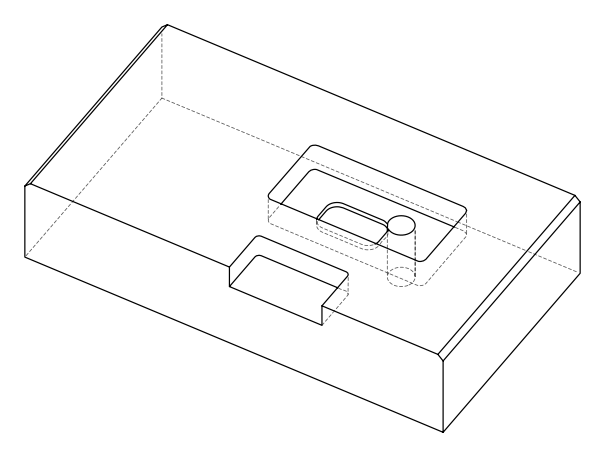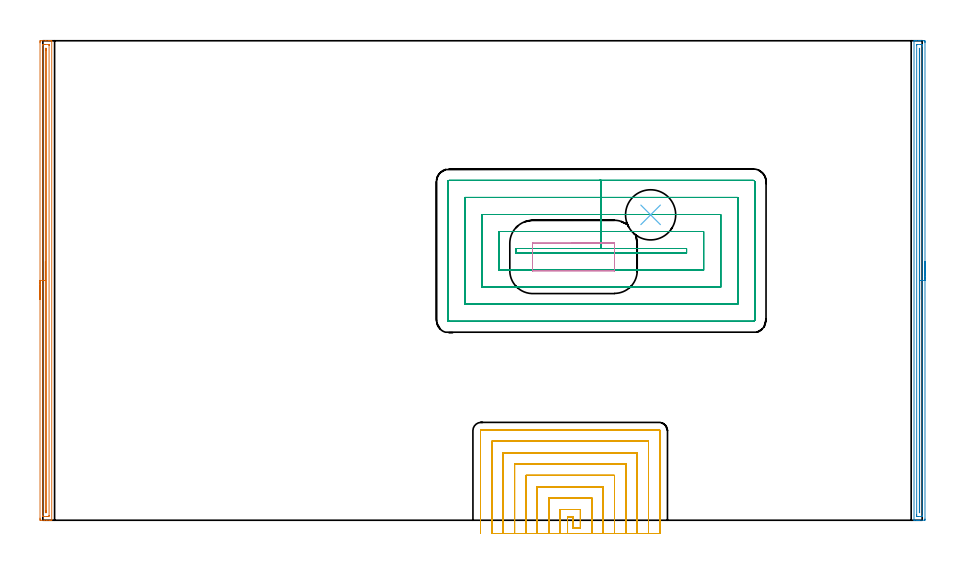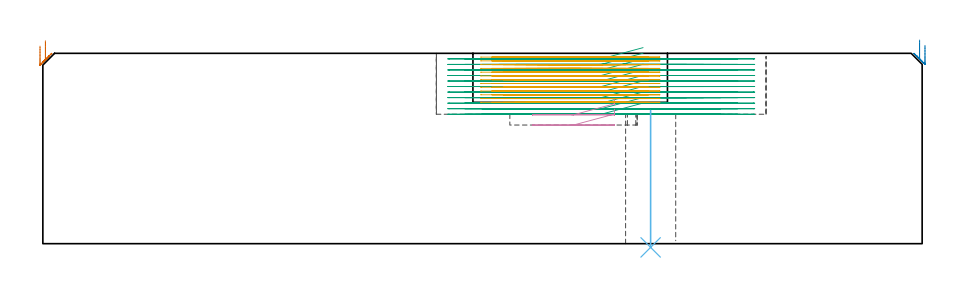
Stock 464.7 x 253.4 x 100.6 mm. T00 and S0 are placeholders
(PLAN: 6 operations, 4 tool changes, 97.6 min)
(1 AREA_MILL | FG_CHAMFER_SURFACE | UGT0205_001 | 6.24 min | 4870 mm3)
(2 AREA_MILL_1 | FG_CHAMFER_SURFACE_1 | UGT0205_001 | 6.23 min | 4262 mm3)
(3 MILL_RECTANGULAR_POCKET | POCKET_RECTANGULAR_STRAIGHT | NXT0201_011 | Follow Part, ap 3, ae 75% | 38.08 min | 484031 mm3)
(4 MILL_RECTANGULAR_POCKET_1 | POCKET_RECTANGULAR_STRAIGHT_1 | UGT0201_106 | Follow Part, ap 6, ae 75% | 0.74 min | 14163 mm3)
(5 MILL_SLOT | SLOT_PARTIAL_RECTANGULAR | NXT0201_009 | Follow Part, ap 2, ae 75% | 46 min | 137444 mm3)
(6 INDEXABLE_INSERT_DRILL_THROUGH_HOLE_FROM_SOLID | STEP1HOLE | NXT0302_024 | 0.3 min | 37632 mm3)
(TOOL UGT0205_001 | Chamfer Mill 20 x 3 x 45 deg. | D20 FL50 Z2)
(TOOL NXT0201_011 | ENDMILL 12mm [2P460-1200-NA 1630] | D12 FL38 Z6)
(TOOL UGT0201_106 | End Mill 24 mm | D24 FL25 Z2)
(TOOL NXT0201_009 | ENDMILL 8mm [2P460-0800-NA 1630] | D8 FL26 Z6)
(TOOL NXT0302_024 | Index. Insert Drill 26.5mm [880-D2650L32-03] | D26.5 PA176 FL80 Z2)
(OP 1 AREA_MILL)
G17 G21 G94 G90
T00 M6
G54
G17 G0 G90 X-1.5 Y116.7 S1061 M3
G43 Z110.6 H0
Z104.4
G94 G1 Y116.738 Z103.528 F250.
Y116.852 Z102.664
Y117.041 Z101.812
Y117.303 Z100.98
Y117.637 Z100.174
Y118.04 Z99.4
Y118.508 Z98.664
Y119.04 Z97.972
Y119.629 Z97.329
Y120.272 Z96.74
Y120.964 Z96.208
Y121.7 Z95.74
Y122.474 Z95.337
Y123.28 Z95.003
Y124.112 Z94.741
Y124.964 Z94.552
Y125.828 Z94.438
Y126.7 Z94.4
Y252.338
X-1.499 Y252.771 Z94.401
X-1.495 Y253.228 Z94.403
X-1.491 Y253.39 Z94.405
X-1.045 Y253.4 Z94.851
X1.6 Z97.495
X3.005 Z98.901
X3.363 Z99.258
X4.08 Z99.98
X4.33 Z100.23
X4.694 Y253.394 Z100.585
X4.697 Y253.392 Z100.588
X4.7 Y253.218 Z100.6
Y0.182
X4.697 Y0.008 Z100.588
X4.694 Y0.006 Z100.585
X4.33 Y0. Z100.23
X4.08 Z99.98
X3.363 Z99.258
X2.123 Z98.02
X0.718 Z96.614
X-1.045 Y0.001 Z94.851
X-1.276 Y0.004 Z94.621
X-1.491 Y0.01 Z94.406
X-1.495 Y0.173 Z94.403
X-1.499 Y0.629 Z94.401
X-1.5 Y1.09 Z94.4
Y126.7
X-0.086 Z95.814
X-0.085 Y250.904 Z95.815
Y250.983
X-0.079 Y251.381 Z95.821
X0.313 Y251.394 Z96.213
X0.718 Y251.398 Z96.618
X1.189 Y251.4 Z97.089
X3.183 Y251.399 Z99.083
X3.217 Y251.398 Z99.117
X3.251 Y251.395 Z99.151
X3.275 Y251.391 Z99.175
X3.279 Y251.365 Z99.179
X3.285 Y251.063 Z99.185
Y250.983
Y2.496
X3.284 Y2.417 Z99.184
X3.279 Y2.019 Z99.179
X2.887 Y2.006 Z98.787
X2.482 Y2.002 Z98.382
X2.011 Y2. Z97.911
X0.017 Y2.001 Z95.917
X-0.017 Y2.002 Z95.883
X-0.051 Y2.005 Z95.849
X-0.075 Y2.009 Z95.825
X-0.079 Y2.035 Z95.821
X-0.085 Y2.337 Z95.815
Y2.417
X-0.086 Y126.7 Z95.814
X1.328 Z97.228
X1.329 Y248.576 Z97.229
X1.332 Y249.195 Z97.232
X1.334 Y249.332 Z97.234
X1.337 Y249.39 Z97.237
X1.402 Y249.396 Z97.302
X1.6 Z97.5
X1.802 Y249.392 Z97.702
X1.855 Y249.39 Z97.755
X1.865 Y249.357 Z97.765
X1.868 Y249.286 Z97.768
X1.87 Y249.195 Z97.77
X1.871 Y248.92 Z97.771
X1.872 Y248.301 Z97.772
X1.871 Y4.824 Z97.771
X1.868 Y4.205 Z97.768
X1.866 Y4.068 Z97.766
X1.863 Y4.01 Z97.763
X1.798 Y4.004 Z97.698
X1.6 Z97.5
X1.398 Y4.008 Z97.298
X1.345 Y4.01 Z97.245
X1.335 Y4.043 Z97.235
X1.332 Y4.114 Z97.232
X1.33 Y4.205 Z97.23
X1.329 Y4.48 Z97.229
X1.328 Y5.099 Z97.228
Y126.7
Y127.572 Z97.266
Y128.436 Z97.38
Y129.288 Z97.569
Y130.12 Z97.831
Y130.926 Z98.165
Y131.7 Z98.568
Y132.436 Z99.037
Y133.128 Z99.568
Y133.771 Z100.157
Y134.36 Z100.801
Y134.892 Z101.493
Y135.36 Z102.228
Y135.763 Z103.002
Y136.097 Z103.808
Y136.359 Z104.64
Y136.548 Z105.492
Y136.662 Z106.357
Y136.7 Z107.228
G0 Z110.6
M5
M2
(OP 2 AREA_MILL_1)
G17 G21 G94 G90
T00 M6
G54
G17 G0 G90 X466.2 Y136.7 S1061 M3
G43 Z110.6 H0
Z104.8
G94 G1 Y136.662 Z103.928 F250.
Y136.548 Z103.064
Y136.359 Z102.212
Y136.097 Z101.38
Y135.763 Z100.574
Y135.36 Z99.8
Y134.892 Z99.064
Y134.36 Z98.372
Y133.771 Z97.729
Y133.128 Z97.14
Y132.436 Z96.608
Y131.7 Z96.14
Y130.926 Z95.737
Y130.12 Z95.403
Y129.288 Z95.141
Y128.437 Z94.952
Y127.572 Z94.838
Y126.7 Z94.8
Y0.629
X466.198 Y0.332
X466.194 Y0.01 Z94.803
X465.91 Y0. Z95.087
X463.3 Z97.694
X462.784 Z98.213
X462.43 Z98.566
X461.914 Z99.082
X461.56 Z99.435
X460.636 Z100.364
X460.518 Y0.001 Z100.474
X460.459 Y0.003 Z100.532
X460.403 Y0.01 Z100.588
X460.4 Y0.182 Z100.6
Y253.218
X460.403 Y253.39 Z100.588
X460.517 Y253.398 Z100.476
X460.636 Y253.4 Z100.364
X460.853 Z100.147
X461.56 Z99.435
X462.784 Z98.213
X463.3 Z97.694
X463.912 Z97.084
X465.652 Z95.345
X465.91 Y253.397 Z95.087
X466.194 Y253.39 Z94.803
X466.198 Y253.068 Z94.8
X466.2 Y252.771
Y252.473
Y126.7
X464.786 Z96.214
X464.785 Y2.417 Z96.215
X464.783 Y2.101 Z96.217
X464.781 Y2.023 Z96.219
X464.779 Y2.011 Z96.221
X464.759 Y2.008 Z96.241
X464.711 Y2.004 Z96.289
X464.575 Y2.001 Z96.425
X462.43 Z98.57
X461.964 Y2.002 Z99.036
X461.844 Y2.009 Z99.156
X461.821 Y2.011 Z99.179
X461.819 Y2.054 Z99.181
X461.816 Y2.154 Z99.184
X461.815 Y2.417 Z99.185
X461.814 Y3.05 Z99.186
X461.815 Y250.983 Z99.185
X461.817 Y251.299 Z99.183
X461.819 Y251.377 Z99.181
X461.821 Y251.389 Z99.179
X461.841 Y251.392 Z99.159
X461.889 Y251.396 Z99.111
X462.025 Y251.399 Z98.975
X464.17 Y251.4 Z96.83
X464.636 Y251.398 Z96.364
X464.756 Y251.391 Z96.244
X464.779 Y251.389 Z96.221
X464.781 Y251.346 Z96.219
X464.784 Y251.246 Z96.216
X464.785 Y250.983 Z96.215
X464.786 Y250.35 Z96.214
Y126.7
X463.372 Z97.628
X463.371 Y4.133 Z97.629
X463.368 Y4.059 Z97.632
X463.365 Y4.017 Z97.635
X463.348 Y4.01 Z97.652
X463.3 Y4.008 Z97.7
X463.24 Y4.01 Z97.76
X463.233 Y4.132 Z97.767
X463.23 Y4.205 Z97.77
X463.229 Y4.279 Z97.771
Y249.267
X463.232 Y249.341 Z97.768
X463.235 Y249.383 Z97.765
X463.252 Y249.39 Z97.748
X463.3 Y249.392 Z97.7
X463.36 Y249.39 Z97.64
X463.367 Y249.268 Z97.633
X463.37 Y249.195 Z97.63
X463.371 Y249.121 Z97.629
X463.372 Y126.7 Z97.628
Y125.828 Z97.667
Y124.964 Z97.78
Y124.112 Z97.969
Y123.28 Z98.232
Y122.474 Z98.565
Y121.7 Z98.968
Y120.964 Z99.437
Y120.272 Z99.968
Y119.629 Z100.557
Y119.04 Z101.201
Y118.509 Z101.893
Y118.04 Z102.628
Y117.637 Z103.402
Y117.303 Z104.208
Y117.041 Z105.04
Y116.852 Z105.892
Y116.738 Z106.757
Y116.7 Z107.628
G0 Z110.6
M5
M2
(OP 3 MILL_RECTANGULAR_POCKET)
G17 G21 G94 G90
T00 M6
G54
G17 G0 G90 X317.221 Y143.6 S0 M3
G43 Z110.6 H1
Z103.6
G94 G1 X295.1 Z97.673 F250.
X250. F500.
Y141.1
X340.2
Y143.6
X295.1
Y152.6
X241.
Y132.1
X349.2
Y152.6
X295.1
Y161.6
X232.
Y123.1
X358.2
Y161.6
X295.1
Y170.6
X223.
Y114.1
X367.2
Y170.6
X295.1
Y179.6
X214.7
G3 X214. Y178.9 R0.7
G1 Y105.8
G3 X214.7 Y105.1 R0.7
G1 X375.5
G3 X376.2 Y105.8 R0.7
G1 Y178.9
G3 X375.5 Y179.6 R0.7
G1 X295.1
X294.1
G0 X317.221 Y143.6 Z100.673
G1 X295.1 Z94.745 F250.
X250. F500.
Y141.1
X340.2
Y143.6
X295.1
Y152.6
X241.
Y132.1
X349.2
Y152.6
X295.1
Y161.6
X232.
Y123.1
X358.2
Y161.6
X295.1
Y170.6
X223.
Y114.1
X367.2
Y170.6
X295.1
Y179.6
X214.7
G3 X214. Y178.9 R0.7
G1 Y105.8
G3 X214.7 Y105.1 R0.7
G1 X375.5
G3 X376.2 Y105.8 R0.7
G1 Y178.9
G3 X375.5 Y179.6 R0.7
G1 X295.1
X294.1
G0 X317.221 Y143.6 Z97.745
G1 X295.1 Z91.818 F250.
X250. F500.
Y141.1
X340.2
Y143.6
X295.1
Y152.6
X241.
Y132.1
X349.2
Y152.6
X295.1
Y161.6
X232.
Y123.1
X358.2
Y161.6
X295.1
Y170.6
X223.
Y114.1
X367.2
Y170.6
X295.1
Y179.6
X214.7
G3 X214. Y178.9 R0.7
G1 Y105.8
G3 X214.7 Y105.1 R0.7
G1 X375.5
G3 X376.2 Y105.8 R0.7
G1 Y178.9
G3 X375.5 Y179.6 R0.7
G1 X295.1
X294.1
G0 X317.221 Y143.6 Z94.818
G1 X295.1 Z88.891 F250.
X250. F500.
Y141.1
X340.2
Y143.6
X295.1
Y152.6
X241.
Y132.1
X349.2
Y152.6
X295.1
Y161.6
X232.
Y123.1
X358.2
Y161.6
X295.1
Y170.6
X223.
Y114.1
X367.2
Y170.6
X295.1
Y179.6
X214.7
G3 X214. Y178.9 R0.7
G1 Y105.8
G3 X214.7 Y105.1 R0.7
G1 X375.5
G3 X376.2 Y105.8 R0.7
G1 Y178.9
G3 X375.5 Y179.6 R0.7
G1 X295.1
X294.1
G0 X317.221 Y143.6 Z91.891
G1 X295.1 Z85.964 F250.
X250. F500.
Y141.1
X340.2
Y143.6
X295.1
Y152.6
X241.
Y132.1
X349.2
Y152.6
X295.1
Y161.6
X232.
Y123.1
X358.2
Y161.6
X295.1
Y170.6
X223.
Y114.1
X367.2
Y170.6
X295.1
Y179.6
X214.7
G3 X214. Y178.9 R0.7
G1 Y105.8
G3 X214.7 Y105.1 R0.7
G1 X375.5
G3 X376.2 Y105.8 R0.7
G1 Y178.9
G3 X375.5 Y179.6 R0.7
G1 X295.1
X294.1
G0 X317.221 Y143.6 Z88.964
G1 X295.1 Z83.036 F250.
X250. F500.
Y141.1
X340.2
Y143.6
X295.1
Y152.6
X241.
Y132.1
X349.2
Y152.6
X295.1
Y161.6
X232.
Y123.1
X358.2
Y161.6
X295.1
Y170.6
X223.
Y114.1
X367.2
Y170.6
X295.1
Y179.6
X214.7
G3 X214. Y178.9 R0.7
G1 Y105.8
G3 X214.7 Y105.1 R0.7
G1 X375.5
G3 X376.2 Y105.8 R0.7
G1 Y178.9
G3 X375.5 Y179.6 R0.7
G1 X295.1
X294.1
G0 X317.221 Y143.6 Z86.036
G1 X295.1 Z80.109 F250.
X250. F500.
Y141.1
X340.2
Y143.6
X295.1
Y152.6
X241.
Y132.1
X349.2
Y152.6
X295.1
Y161.6
X232.
Y123.1
X358.2
Y161.6
X295.1
Y170.6
X223.
Y114.1
X367.2
Y170.6
X295.1
Y179.6
X214.7
G3 X214. Y178.9 R0.7
G1 Y105.8
G3 X214.7 Y105.1 R0.7
G1 X375.5
G3 X376.2 Y105.8 R0.7
G1 Y178.9
G3 X375.5 Y179.6 R0.7
G1 X295.1
X294.1
G0 X317.221 Y143.6 Z83.109
G1 X295.1 Z77.182 F250.
X250. F500.
Y141.1
X340.2
Y143.6
X295.1
Y152.6
X241.
Y132.1
X349.2
Y152.6
X295.1
Y161.6
X232.
Y123.1
X358.2
Y161.6
X295.1
Y170.6
X223.
Y114.1
X367.2
Y170.6
X295.1
Y179.6
X214.7
G3 X214. Y178.9 R0.7
G1 Y105.8
G3 X214.7 Y105.1 R0.7
G1 X375.5
G3 X376.2 Y105.8 R0.7
G1 Y178.9
G3 X375.5 Y179.6 R0.7
G1 X295.1
X294.1
G0 X317.221 Y143.6 Z80.182
G1 X295.1 Z74.255 F250.
X250. F500.
Y141.1
X340.2
Y143.6
X295.1
Y152.6
X241.
Y132.1
X349.2
Y152.6
X295.1
Y161.6
X232.
Y123.1
X358.2
Y161.6
X295.1
Y170.6
X223.
Y114.1
X367.2
Y170.6
X295.1
Y179.6
X214.7
G3 X214. Y178.9 R0.7
G1 Y105.8
G3 X214.7 Y105.1 R0.7
G1 X375.5
G3 X376.2 Y105.8 R0.7
G1 Y178.9
G3 X375.5 Y179.6 R0.7
G1 X295.1
X294.1
G0 X317.221 Y143.6 Z77.255
G1 X295.1 Z71.327 F250.
X250. F500.
Y141.1
X340.2
Y143.6
X295.1
Y152.6
X241.
Y132.1
X349.2
Y152.6
X295.1
Y161.6
X232.
Y123.1
X358.2
Y161.6
X295.1
Y170.6
X223.
Y114.1
X367.2
Y170.6
X295.1
Y179.6
X214.7
G3 X214. Y178.9 R0.7
G1 Y105.8
G3 X214.7 Y105.1 R0.7
G1 X375.5
G3 X376.2 Y105.8 R0.7
G1 Y178.9
G3 X375.5 Y179.6 R0.7
G1 X295.1
X294.1
G0 X317.221 Y143.6 Z74.327
G1 X295.1 Z68.4 F250.
X250. F500.
Y141.1
X340.2
Y143.6
X295.1
Y152.6
X241.
Y132.1
X349.2
Y152.6
X295.1
Y161.6
X232.
Y123.1
X358.2
Y161.6
X295.1
Y170.6
X223.
Y114.1
X367.2
Y170.6
X295.1
Y179.6
X214.7
G3 X214. Y178.9 R0.7
G1 Y105.8
G3 X214.7 Y105.1 R0.7
G1 X375.5
G3 X376.2 Y105.8 R0.7
G1 Y178.9
G3 X375.5 Y179.6 R0.7
G1 X295.1
X294.1
G0 Z110.6
M5
M2
(OP 4 MILL_RECTANGULAR_POCKET_1)
G17 G21 G94 G90
T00 M6
G54
G17 G0 G90 X302.1 Y136.709 S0 M3
G43 Z110.6 H0
Z76.529
G94 G1 Y146.419 Z73.927 F250.
X302.082 Y146.464 Z73.914
X302.058 Y146.482 Z73.906
X302.032 Y146.5 Z73.897
X302. Z73.889
X280.45 Z68.114
X258.9 F500.
X258.845 Y146.495
X258.805 Y146.455
X258.8 Y146.4
Y131.9
X258.805 Y131.845
X258.845 Y131.805
X258.9 Y131.8
X302.
X302.055 Y131.805
X302.095 Y131.845
X302.1 Y131.9
Y146.4
X302.093 Y146.436
X302.082 Y146.464
X302.058 Y146.482
X302.033 Y146.505
X302. Y146.5
X280.45
X279.45
G0 X302.1 Y136.709 Z71.114
G1 Y146.419 Z68.512 F250.
X302.082 Y146.464 Z68.499
X302.058 Y146.482 Z68.491
X302.032 Y146.5 Z68.483
X302. Z68.474
X280.45 Z62.7
X258.9 F500.
X258.845 Y146.495
X258.805 Y146.455
X258.8 Y146.4
Y131.9
X258.805 Y131.845
X258.845 Y131.805
X258.9 Y131.8
X302.
X302.055 Y131.805
X302.095 Y131.845
X302.1 Y131.9
Y146.4
X302.093 Y146.436
X302.082 Y146.464
X302.058 Y146.482
X302.033 Y146.505
X302. Y146.5
X280.45
X279.45
G0 Z110.6
M5
M2
(OP 5 MILL_SLOT)
G17 G21 G94 G90
T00 M6
G54
G17 G0 G90 X277.3 Y-7. S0 M3
G43 Z110.6 H1
Z98.608
G94 G1 Y-4. F250.
Y1.7 F500.
X280.1
Y-4.
X284.1
Y5.7
X273.3
Y-4.
Y-7. F250.
X290.1
Y-4.
Y11.7 F500.
X267.3
Y-4.
Y-7. F250.
X296.1
Y-4.
Y17.7 F500.
X261.3
Y-4.
Y-7. F250.
X302.1
Y-4.
Y23.7 F500.
X255.3
Y-4.
Y-7. F250.
X308.1
Y-4.
Y29.7 F500.
X249.3
Y-4.
Y-7. F250.
X314.1
Y-4.
Y35.7 F500.
X243.3
Y-4.
Y-7. F250.
X320.1
Y-4.
Y41.7 F500.
X237.3
Y-4.
Y-7. F250.
X326.1
Y-4.
Y47.4 F500.
G3 X325.8 Y47.7 R0.3
G1 X231.6
G3 X231.3 Y47.4 R0.3
G1 Y-4.
Y-7. F250.
G0 X277.3 Z96.615
G1 Y-4.
Y1.7 F500.
X280.1
Y-4.
X284.1
Y5.7
X273.3
Y-4.
Y-7. F250.
X290.1
Y-4.
Y11.7 F500.
X267.3
Y-4.
Y-7. F250.
X296.1
Y-4.
Y17.7 F500.
X261.3
Y-4.
Y-7. F250.
X302.1
Y-4.
Y23.7 F500.
X255.3
Y-4.
Y-7. F250.
X308.1
Y-4.
Y29.7 F500.
X249.3
Y-4.
Y-7. F250.
X314.1
Y-4.
Y35.7 F500.
X243.3
Y-4.
Y-7. F250.
X320.1
Y-4.
Y41.7 F500.
X237.3
Y-4.
Y-7. F250.
X326.1
Y-4.
Y47.4 F500.
G3 X325.8 Y47.7 R0.3
G1 X231.6
G3 X231.3 Y47.4 R0.3
G1 Y-4.
Y-7. F250.
G0 X277.3 Z94.623
G1 Y-4.
Y1.7 F500.
X280.1
Y-4.
X284.1
Y5.7
X273.3
Y-4.
Y-7. F250.
X290.1
Y-4.
Y11.7 F500.
X267.3
Y-4.
Y-7. F250.
X296.1
Y-4.
Y17.7 F500.
X261.3
Y-4.
Y-7. F250.
X302.1
Y-4.
Y23.7 F500.
X255.3
Y-4.
Y-7. F250.
X308.1
Y-4.
Y29.7 F500.
X249.3
Y-4.
Y-7. F250.
X314.1
Y-4.
Y35.7 F500.
X243.3
Y-4.
Y-7. F250.
X320.1
Y-4.
Y41.7 F500.
X237.3
Y-4.
Y-7. F250.
X326.1
Y-4.
Y47.4 F500.
G3 X325.8 Y47.7 R0.3
G1 X231.6
G3 X231.3 Y47.4 R0.3
G1 Y-4.
Y-7. F250.
G0 X277.3 Z92.631
G1 Y-4.
Y1.7 F500.
X280.1
Y-4.
X284.1
Y5.7
X273.3
Y-4.
Y-7. F250.
X290.1
Y-4.
Y11.7 F500.
X267.3
Y-4.
Y-7. F250.
X296.1
Y-4.
Y17.7 F500.
X261.3
Y-4.
Y-7. F250.
X302.1
Y-4.
Y23.7 F500.
X255.3
Y-4.
Y-7. F250.
X308.1
Y-4.
Y29.7 F500.
X249.3
Y-4.
Y-7. F250.
X314.1
Y-4.
Y35.7 F500.
X243.3
Y-4.
Y-7. F250.
X320.1
Y-4.
Y41.7 F500.
X237.3
Y-4.
Y-7. F250.
X326.1
Y-4.
Y47.4 F500.
G3 X325.8 Y47.7 R0.3
G1 X231.6
G3 X231.3 Y47.4 R0.3
G1 Y-4.
Y-7. F250.
G0 X277.3 Z90.638
G1 Y-4.
Y1.7 F500.
X280.1
Y-4.
X284.1
Y5.7
X273.3
Y-4.
Y-7. F250.
X290.1
Y-4.
Y11.7 F500.
X267.3
Y-4.
Y-7. F250.
X296.1
Y-4.
Y17.7 F500.
X261.3
Y-4.
Y-7. F250.
X302.1
Y-4.
Y23.7 F500.
X255.3
Y-4.
Y-7. F250.
X308.1
Y-4.
Y29.7 F500.
X249.3
Y-4.
Y-7. F250.
X314.1
Y-4.
Y35.7 F500.
X243.3
Y-4.
Y-7. F250.
X320.1
Y-4.
Y41.7 F500.
X237.3
Y-4.
Y-7. F250.
X326.1
Y-4.
Y47.4 F500.
G3 X325.8 Y47.7 R0.3
G1 X231.6
G3 X231.3 Y47.4 R0.3
G1 Y-4.
Y-7. F250.
G0 X277.3 Z88.646
G1 Y-4.
Y1.7 F500.
X280.1
Y-4.
X284.1
Y5.7
X273.3
Y-4.
Y-7. F250.
X290.1
Y-4.
Y11.7 F500.
X267.3
Y-4.
Y-7. F250.
X296.1
Y-4.
Y17.7 F500.
X261.3
Y-4.
Y-7. F250.
X302.1
Y-4.
Y23.7 F500.
X255.3
Y-4.
Y-7. F250.
X308.1
Y-4.
Y29.7 F500.
X249.3
Y-4.
Y-7. F250.
X314.1
Y-4.
Y35.7 F500.
X243.3
Y-4.
Y-7. F250.
X320.1
Y-4.
Y41.7 F500.
X237.3
Y-4.
Y-7. F250.
X326.1
Y-4.
Y47.4 F500.
G3 X325.8 Y47.7 R0.3
G1 X231.6
G3 X231.3 Y47.4 R0.3
G1 Y-4.
Y-7. F250.
G0 X277.3 Z86.654
G1 Y-4.
Y1.7 F500.
X280.1
Y-4.
X284.1
Y5.7
X273.3
Y-4.
Y-7. F250.
X290.1
Y-4.
Y11.7 F500.
X267.3
Y-4.
Y-7. F250.
X296.1
Y-4.
Y17.7 F500.
X261.3
Y-4.
Y-7. F250.
X302.1
Y-4.
Y23.7 F500.
X255.3
Y-4.
Y-7. F250.
X308.1
Y-4.
Y29.7 F500.
X249.3
Y-4.
Y-7. F250.
X314.1
Y-4.
Y35.7 F500.
X243.3
Y-4.
Y-7. F250.
X320.1
Y-4.
Y41.7 F500.
X237.3
Y-4.
Y-7. F250.
X326.1
Y-4.
Y47.4 F500.
G3 X325.8 Y47.7 R0.3
G1 X231.6
G3 X231.3 Y47.4 R0.3
G1 Y-4.
Y-7. F250.
G0 X277.3 Z84.662
G1 Y-4.
Y1.7 F500.
X280.1
Y-4.
X284.1
Y5.7
X273.3
Y-4.
Y-7. F250.
X290.1
Y-4.
Y11.7 F500.
X267.3
Y-4.
Y-7. F250.
X296.1
Y-4.
Y17.7 F500.
X261.3
Y-4.
Y-7. F250.
X302.1
Y-4.
Y23.7 F500.
X255.3
Y-4.
Y-7. F250.
X308.1
Y-4.
Y29.7 F500.
X249.3
Y-4.
Y-7. F250.
X314.1
Y-4.
Y35.7 F500.
X243.3
Y-4.
Y-7. F250.
X320.1
Y-4.
Y41.7 F500.
X237.3
Y-4.
Y-7. F250.
X326.1
Y-4.
Y47.4 F500.
G3 X325.8 Y47.7 R0.3
G1 X231.6
G3 X231.3 Y47.4 R0.3
G1 Y-4.
Y-7. F250.
G0 X277.3 Z82.669
G1 Y-4.
Y1.7 F500.
X280.1
Y-4.
X284.1
Y5.7
X273.3
Y-4.
Y-7. F250.
X290.1
Y-4.
Y11.7 F500.
X267.3
Y-4.
Y-7. F250.
X296.1
Y-4.
Y17.7 F500.
X261.3
Y-4.
Y-7. F250.
X302.1
Y-4.
Y23.7 F500.
X255.3
Y-4.
Y-7. F250.
X308.1
Y-4.
Y29.7 F500.
X249.3
Y-4.
Y-7. F250.
X314.1
Y-4.
Y35.7 F500.
X243.3
Y-4.
Y-7. F250.
X320.1
Y-4.
Y41.7 F500.
X237.3
Y-4.
Y-7. F250.
X326.1
Y-4.
Y47.4 F500.
G3 X325.8 Y47.7 R0.3
G1 X231.6
G3 X231.3 Y47.4 R0.3
G1 Y-4.
Y-7. F250.
G0 X277.3 Z80.677
G1 Y-4.
Y1.7 F500.
X280.1
Y-4.
X284.1
Y5.7
X273.3
Y-4.
Y-7. F250.
X290.1
Y-4.
Y11.7 F500.
X267.3
Y-4.
Y-7. F250.
X296.1
Y-4.
Y17.7 F500.
X261.3
Y-4.
Y-7. F250.
X302.1
Y-4.
Y23.7 F500.
X255.3
Y-4.
Y-7. F250.
X308.1
Y-4.
Y29.7 F500.
X249.3
Y-4.
Y-7. F250.
X314.1
Y-4.
Y35.7 F500.
X243.3
Y-4.
Y-7. F250.
X320.1
Y-4.
Y41.7 F500.
X237.3
Y-4.
Y-7. F250.
X326.1
Y-4.
Y47.4 F500.
G3 X325.8 Y47.7 R0.3
G1 X231.6
G3 X231.3 Y47.4 R0.3
G1 Y-4.
Y-7. F250.
G0 X277.3 Z78.685
G1 Y-4.
Y1.7 F500.
X280.1
Y-4.
X284.1
Y5.7
X273.3
Y-4.
Y-7. F250.
X290.1
Y-4.
Y11.7 F500.
X267.3
Y-4.
Y-7. F250.
X296.1
Y-4.
Y17.7 F500.
X261.3
Y-4.
Y-7. F250.
X302.1
Y-4.
Y23.7 F500.
X255.3
Y-4.
Y-7. F250.
X308.1
Y-4.
Y29.7 F500.
X249.3
Y-4.
Y-7. F250.
X314.1
Y-4.
Y35.7 F500.
X243.3
Y-4.
Y-7. F250.
X320.1
Y-4.
Y41.7 F500.
X237.3
Y-4.
Y-7. F250.
X326.1
Y-4.
Y47.4 F500.
G3 X325.8 Y47.7 R0.3
G1 X231.6
G3 X231.3 Y47.4 R0.3
G1 Y-4.
Y-7. F250.
G0 X277.3 Z76.692
G1 Y-4.
Y1.7 F500.
X280.1
Y-4.
X284.1
Y5.7
X273.3
Y-4.
Y-7. F250.
X290.1
Y-4.
Y11.7 F500.
X267.3
Y-4.
Y-7. F250.
X296.1
Y-4.
Y17.7 F500.
X261.3
Y-4.
Y-7. F250.
X302.1
Y-4.
Y23.7 F500.
X255.3
Y-4.
Y-7. F250.
X308.1
Y-4.
Y29.7 F500.
X249.3
Y-4.
Y-7. F250.
X314.1
Y-4.
Y35.7 F500.
X243.3
Y-4.
Y-7. F250.
X320.1
Y-4.
Y41.7 F500.
X237.3
Y-4.
Y-7. F250.
X326.1
Y-4.
Y47.4 F500.
G3 X325.8 Y47.7 R0.3
G1 X231.6
G3 X231.3 Y47.4 R0.3
G1 Y-4.
Y-7. F250.
G0 X277.3 Z74.7
G1 Y-4.
Y1.7 F500.
X280.1
Y-4.
X284.1
Y5.7
X273.3
Y-4.
Y-7. F250.
X290.1
Y-4.
Y11.7 F500.
X267.3
Y-4.
Y-7. F250.
X296.1
Y-4.
Y17.7 F500.
X261.3
Y-4.
Y-7. F250.
X302.1
Y-4.
Y23.7 F500.
X255.3
Y-4.
Y-7. F250.
X308.1
Y-4.
Y29.7 F500.
X249.3
Y-4.
Y-7. F250.
X314.1
Y-4.
Y35.7 F500.
X243.3
Y-4.
Y-7. F250.
X320.1
Y-4.
Y41.7 F500.
X237.3
Y-4.
Y-7. F250.
X326.1
Y-4.
Y47.4 F500.
G3 X325.8 Y47.7 R0.3
G1 X231.6
G3 X231.3 Y47.4 R0.3
G1 Y-4.
Y-7. F250.
G0 Z110.6
M5
M2
(OP 6 INDEXABLE_INSERT_DRILL_THROUGH_HOLE_FROM_SOLID)
G17 G21 G94 G90
T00 M6
G54
G17 G0 G90 X321.2 Y161.4 S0 M3
G43 Z110.6 H1
G94 G81 G98 Z-1.963 F250. R70.4
G80
M5
M2
